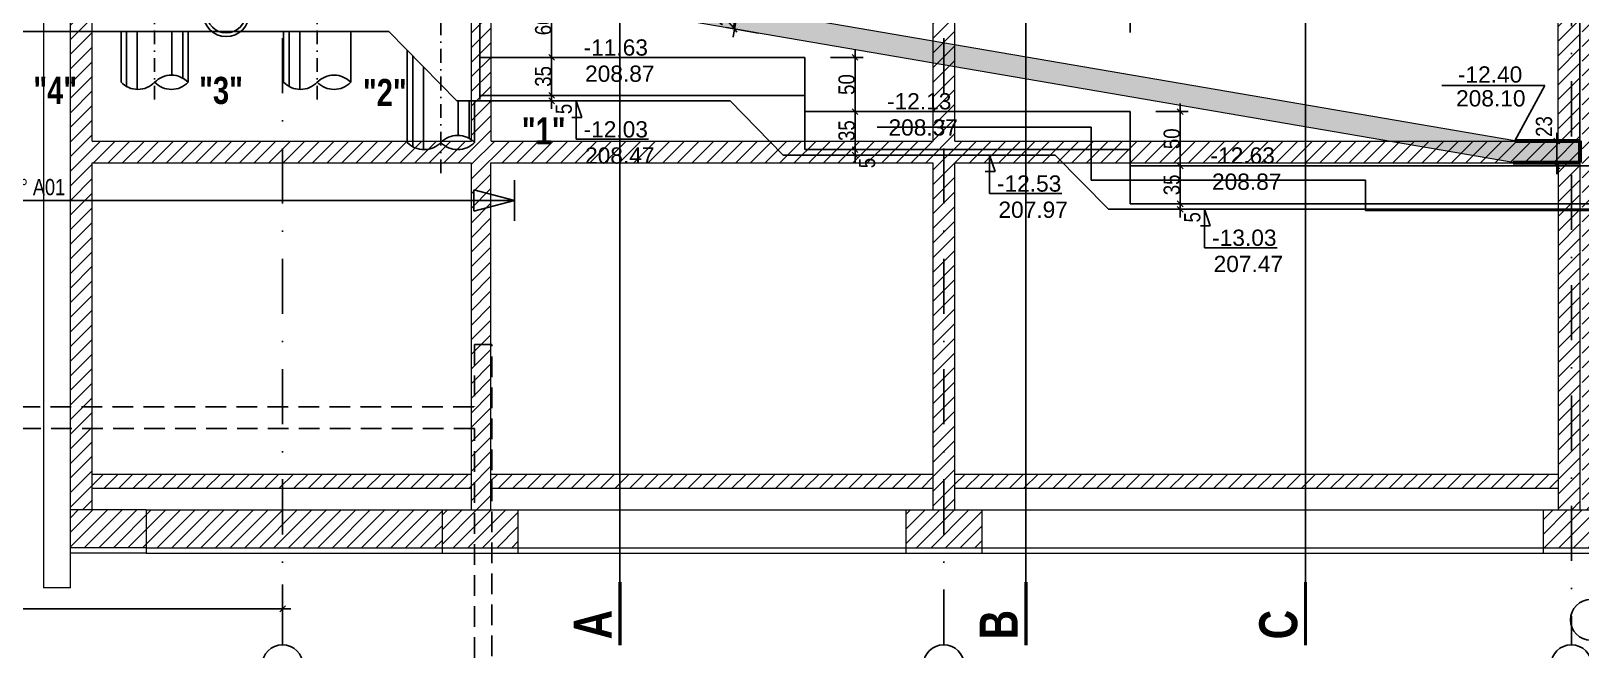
# Model space of a CAD drawing. Header units: millimetres. Extents: x -26249 to 60250, y -21218 to 23336.
# Drawn here: x 13772 to 15202, y 7195 to 7766 of the extents above; entities that cross this region are included whole.
import ezdxf
from ezdxf.enums import TextEntityAlignment as Align

# ---------------------------------------------------------------- set-up
doc = ezdxf.new("R2010")
doc.units = ezdxf.units.MM
doc.linetypes.add('CACHEX2', pattern=[19.05, 12.7, -6.35])
doc.linetypes.add('TIRETPTX2', pattern=[50.8, 25.4, -12.7, 0, -12.7])
for name, color, linetype in [('01-coupe soussol', 253, 'Continuous'), ('01_cote_gen', 4, 'Continuous'), ('01_linteaux', 2, 'Continuous'), ('01_poch_BN', 9, 'Continuous'), ('01_poch_murs', 253, 'Continuous'), ('01_texte', 230, 'Continuous'), ('AA_COTES', 2, 'Continuous')]:
    doc.layers.add(name, color=color, linetype=linetype)
doc.layers.add('01_murs_coup', color=5, linetype='Continuous', lineweight=60)
doc.styles.add('impact', font='impact.ttf')
doc.styles.add('MATTE_TXT', font='arial.ttf')
doc.styles.add('STYLE2', font='ARIALN.TTF')
doc.dimstyles.new('JB50', dxfattribs={"dimscale": 0.1, "dimtxt": 150, "dimasz": 15, "dimexe": 0.1, "dimexo": 0.1, "dimgap": 0.09, "dimtad": 1, "dimdec": 1, "dimdsep": 46, "dimtxsty": 'STYLE2', "dimblk1": 'BOND_G', "dimblk2": 'BOND_D', "dimsah": 1, "dimcen": 1.5, "dimdle": 0.01, "dimse1": 1, "dimse2": 1, "dimclrd": 4, "dimclre": 2, "dimclrt": 6, "dimazin": 2, "dimtfac": 2.333333, "dimtdec": 1, "dimtix": 1, "dimtmove": 2, "dimatfit": 3, "dimldrblk": 'BOND_G', "dimfxl": 1, "dimtolj": 1, "dimtzin": 0, "dimarcsym": 0})
pattern_1 = [(45, (11748.377, 1158.082), (-6.735192, 6.735192), [])]
pattern_2 = [(45, (-13484.1425, 11491.178), (-6.735192, 6.735192), [])]

# ---------------------------------------------------------------- blocks, each defined once
blk = doc.blocks.new('BOND_G')
at = {"layer": 'AA_COTES', "color": 0}
for p, q in [((0, -5), (0, 15)), ((5, 0), (-5, 0)), ((1.77, 1.77), (-1.77, -1.77))]:
    blk.add_line(p, q, dxfattribs=at)
blk = doc.blocks.new('BOND_D')
at = {"layer": 'AA_COTES', "color": 0}
for p, q in [((5, 0), (-5, 0)), ((-1.77, -1.77), (1.77, 1.77)), ((0, 5), (0, -15))]:
    blk.add_line(p, q, dxfattribs=at)
blk = doc.blocks.new('*D2036')
at = {"layer": '01_cote_gen', "color": 4, "lineweight": -2, "transparency": 16777216}
blk.add_line((14252.3, 7799.7), (14252.3, 7742.7), dxfattribs=at)
at = {"layer": 'Defpoints', "color": 0, "transparency": 16777216}
for p in [(14186.1, 7801.2), (14186.1, 7741.2), (14252.3, 7741.2)]:
    blk.add_point(p, dxfattribs=at)
at = {"layer": '01_cote_gen', "color": 4, "lineweight": -2, "transparency": 16777216, "xscale": 1.5, "yscale": 1.5, "zscale": 1.5}
for name, p, rotation in [('BOND_G', (14252.3, 7801.2), 90), ('BOND_D', (14252.3, 7741.2), 270)]:
    blk.add_blockref(name, p, dxfattribs=dict(at, rotation=rotation))
at = {"layer": '01_cote_gen', "color": 6, "transparency": 16777216, "insert": (14244.6, 7771.2), "char_height": 15, "attachment_point": 5, "rotation": 90, "style": 'STYLE2'}
blk.add_mtext('\\A1;60', dxfattribs=at)
blk = doc.blocks.new('*D1945')
at = {"layer": '01_cote_gen', "color": 4, "lineweight": -2, "transparency": 16777216}
blk.add_line((14532.2, 7739.7), (14532.2, 7692.7), dxfattribs=at)
at = {"layer": 'Defpoints', "color": 0, "transparency": 16777216}
for p in [(14477.4, 7741.2), (14520.5, 7691.2), (14532.2, 7691.2)]:
    blk.add_point(p, dxfattribs=at)
at = {"layer": '01_cote_gen', "color": 4, "lineweight": -2, "transparency": 16777216, "xscale": 1.5, "yscale": 1.5, "zscale": 1.5}
for name, p, rotation in [('BOND_G', (14532.2, 7741.2), 90), ('BOND_D', (14532.2, 7691.2), 270)]:
    blk.add_blockref(name, p, dxfattribs=dict(at, rotation=rotation))
at = {"layer": '01_cote_gen', "color": 6, "transparency": 16777216, "insert": (14524.5, 7716.2), "char_height": 15, "attachment_point": 5, "rotation": 90, "style": 'STYLE2'}
blk.add_mtext('\\A1;50', dxfattribs=at)
blk = doc.blocks.new('*D2038')
at = {"layer": '01_cote_gen', "color": 4, "lineweight": -2, "transparency": 16777216}
blk.add_line((14252.3, 7739.7), (14252.3, 7707.7), dxfattribs=at)
at = {"layer": 'Defpoints', "color": 0, "transparency": 16777216}
for p in [(14238.5, 7741.2), (14242.8, 7706.2), (14252.3, 7706.2)]:
    blk.add_point(p, dxfattribs=at)
at = {"layer": '01_cote_gen', "color": 4, "lineweight": -2, "transparency": 16777216, "xscale": 1.5, "yscale": 1.5, "zscale": 1.5}
for name, p, rotation in [('BOND_G', (14252.3, 7741.2), 90), ('BOND_D', (14252.3, 7706.2), 270)]:
    blk.add_blockref(name, p, dxfattribs=dict(at, rotation=rotation))
at = {"layer": '01_cote_gen', "color": 6, "transparency": 16777216, "insert": (14244.6, 7723.7), "char_height": 15, "attachment_point": 5, "rotation": 90, "style": 'STYLE2'}
blk.add_mtext('\\A1;35', dxfattribs=at)
blk = doc.blocks.new('*D2039')
at = {"layer": '01_cote_gen', "color": 4, "lineweight": -2, "transparency": 16777216}
blk.add_line((14252.3, 7702.7), (14252.3, 7704.7), dxfattribs=at)
at = {"layer": 'Defpoints', "color": 0, "transparency": 16777216}
for p in [(14252.3, 7706.2), (14257.6, 7706.2), (14257.6, 7701.2)]:
    blk.add_point(p, dxfattribs=at)
at = {"layer": '01_cote_gen', "color": 4, "lineweight": -2, "transparency": 16777216, "xscale": 1.5, "yscale": 1.5, "zscale": 1.5}
for name, p, rotation in [('BOND_D', (14252.3, 7706.2), 90), ('BOND_G', (14252.3, 7701.2), 270)]:
    blk.add_blockref(name, p, dxfattribs=dict(at, rotation=rotation))
at = {"layer": '01_cote_gen', "color": 6, "transparency": 16777216, "insert": (14263.5, 7693.7), "char_height": 15, "attachment_point": 5, "rotation": 90, "style": 'STYLE2'}
blk.add_mtext('\\A1;5', dxfattribs=at)
blk = doc.blocks.new('*D1946')
at = {"layer": '01_cote_gen', "color": 4, "lineweight": -2, "transparency": 16777216}
blk.add_line((14532.2, 7689.7), (14532.2, 7657.7), dxfattribs=at)
at = {"layer": 'Defpoints', "color": 0, "transparency": 16777216}
for p in [(14518.4, 7691.2), (14522.6, 7656.2), (14532.2, 7656.2)]:
    blk.add_point(p, dxfattribs=at)
at = {"layer": '01_cote_gen', "color": 4, "lineweight": -2, "transparency": 16777216, "xscale": 1.5, "yscale": 1.5, "zscale": 1.5}
for name, p, rotation in [('BOND_G', (14532.2, 7691.2), 90), ('BOND_D', (14532.2, 7656.2), 270)]:
    blk.add_blockref(name, p, dxfattribs=dict(at, rotation=rotation))
at = {"layer": '01_cote_gen', "color": 6, "transparency": 16777216, "insert": (14524.5, 7673.7), "char_height": 15, "attachment_point": 5, "rotation": 90, "style": 'STYLE2'}
blk.add_mtext('\\A1;35', dxfattribs=at)
blk = doc.blocks.new('*D1947')
at = {"layer": '01_cote_gen', "color": 4, "lineweight": -2, "transparency": 16777216}
blk.add_line((14532.2, 7652.7), (14532.2, 7654.7), dxfattribs=at)
at = {"layer": 'Defpoints', "color": 0, "transparency": 16777216}
for p in [(14532.2, 7656.2), (14537.5, 7656.2), (14537.5, 7651.2)]:
    blk.add_point(p, dxfattribs=at)
at = {"layer": '01_cote_gen', "color": 4, "lineweight": -2, "transparency": 16777216, "xscale": 1.5, "yscale": 1.5, "zscale": 1.5}
for name, p, rotation in [('BOND_D', (14532.2, 7656.2), 90), ('BOND_G', (14532.2, 7651.2), 270)]:
    blk.add_blockref(name, p, dxfattribs=dict(at, rotation=rotation))
at = {"layer": '01_cote_gen', "color": 6, "transparency": 16777216, "insert": (14543.4, 7643.8), "char_height": 15, "attachment_point": 5, "rotation": 90, "style": 'STYLE2'}
blk.add_mtext('\\A1;5', dxfattribs=at)
blk = doc.blocks.new('*D1948')
at = {"layer": '01_cote_gen', "color": 4, "lineweight": -2, "transparency": 16777216}
blk.add_line((14832.2, 7689.7), (14832.2, 7642.7), dxfattribs=at)
at = {"layer": 'Defpoints', "color": 0, "transparency": 16777216}
for p in [(14777.4, 7691.2), (14820.5, 7641.2), (14832.2, 7641.2)]:
    blk.add_point(p, dxfattribs=at)
at = {"layer": '01_cote_gen', "color": 4, "lineweight": -2, "transparency": 16777216, "xscale": 1.5, "yscale": 1.5, "zscale": 1.5}
for name, p, rotation in [('BOND_G', (14832.2, 7691.2), 90), ('BOND_D', (14832.2, 7641.2), 270)]:
    blk.add_blockref(name, p, dxfattribs=dict(at, rotation=rotation))
at = {"layer": '01_cote_gen', "color": 6, "transparency": 16777216, "insert": (14824.5, 7666.2), "char_height": 15, "attachment_point": 5, "rotation": 90, "style": 'STYLE2'}
blk.add_mtext('\\A1;50', dxfattribs=at)
blk = doc.blocks.new('*D1949')
at = {"layer": '01_cote_gen', "color": 4, "lineweight": -2, "transparency": 16777216}
blk.add_line((14832.2, 7639.7), (14832.2, 7607.7), dxfattribs=at)
at = {"layer": 'Defpoints', "color": 0, "transparency": 16777216}
for p in [(14818.4, 7641.2), (14822.6, 7606.2), (14832.2, 7606.2)]:
    blk.add_point(p, dxfattribs=at)
at = {"layer": '01_cote_gen', "color": 4, "lineweight": -2, "transparency": 16777216, "xscale": 1.5, "yscale": 1.5, "zscale": 1.5}
for name, p, rotation in [('BOND_G', (14832.2, 7641.2), 90), ('BOND_D', (14832.2, 7606.2), 270)]:
    blk.add_blockref(name, p, dxfattribs=dict(at, rotation=rotation))
at = {"layer": '01_cote_gen', "color": 6, "transparency": 16777216, "insert": (14824.5, 7623.7), "char_height": 15, "attachment_point": 5, "rotation": 90, "style": 'STYLE2'}
blk.add_mtext('\\A1;35', dxfattribs=at)
blk = doc.blocks.new('*D1950')
at = {"layer": '01_cote_gen', "color": 4, "lineweight": -2, "transparency": 16777216}
blk.add_line((14832.2, 7602.7), (14832.2, 7604.7), dxfattribs=at)
at = {"layer": 'Defpoints', "color": 0, "transparency": 16777216}
for p in [(14832.2, 7606.2), (14837.5, 7606.2), (14837.5, 7601.2)]:
    blk.add_point(p, dxfattribs=at)
at = {"layer": '01_cote_gen', "color": 4, "lineweight": -2, "transparency": 16777216, "xscale": 1.5, "yscale": 1.5, "zscale": 1.5}
for name, p, rotation in [('BOND_D', (14832.2, 7606.2), 90), ('BOND_G', (14832.2, 7601.2), 270)]:
    blk.add_blockref(name, p, dxfattribs=dict(at, rotation=rotation))
at = {"layer": '01_cote_gen', "color": 6, "transparency": 16777216, "insert": (14843.4, 7593.8), "char_height": 15, "attachment_point": 5, "rotation": 90, "style": 'STYLE2'}
blk.add_mtext('\\A1;5', dxfattribs=at)
blk = doc.blocks.new('*D1951')
at = {"layer": '01_cote_gen', "color": 4, "lineweight": -2, "transparency": 16777216}
blk.add_line((14005.6, 7903.6), (14184.6, 7903.6), dxfattribs=at)
at = {"layer": 'Defpoints', "color": 0, "transparency": 16777216}
for p in [(14186.1, 7903.6), (14186.1, 7766), (14004.1, 7648.7)]:
    blk.add_point(p, dxfattribs=at)
at = {"layer": '01_cote_gen', "color": 4, "lineweight": -2, "transparency": 16777216, "xscale": 1.5, "yscale": 1.5, "zscale": 1.5, "rotation": 180}
blk.add_blockref('BOND_G', (14004.1, 7903.6), dxfattribs=at)
at = {"layer": '01_cote_gen', "color": 4, "lineweight": -2, "transparency": 16777216, "xscale": 1.5, "yscale": 1.5, "zscale": 1.5}
blk.add_blockref('BOND_D', (14186.1, 7903.6), dxfattribs=at)
at = {"layer": '01_cote_gen', "color": 6, "transparency": 16777216, "insert": (14095.1, 7911.3), "char_height": 15, "attachment_point": 5, "style": 'STYLE2'}
blk.add_mtext('\\A1;182', dxfattribs=at)
blk = doc.blocks.new('*D1953')
at = {"layer": '01_cote_gen', "color": 4, "lineweight": -2, "transparency": 16777216}
blk.add_line((14487.6, 7842.9), (14784.6, 7842.9), dxfattribs=at)
at = {"layer": 'Defpoints', "color": 0, "transparency": 16777216}
for p in [(14486.1, 7850.6), (14786.1, 7842.9), (14786.1, 7716.2)]:
    blk.add_point(p, dxfattribs=at)
at = {"layer": '01_cote_gen', "color": 4, "lineweight": -2, "transparency": 16777216, "xscale": 1.5, "yscale": 1.5, "zscale": 1.5, "rotation": 180}
blk.add_blockref('BOND_G', (14486.1, 7842.9), dxfattribs=at)
at = {"layer": '01_cote_gen', "color": 4, "lineweight": -2, "transparency": 16777216, "xscale": 1.5, "yscale": 1.5, "zscale": 1.5}
blk.add_blockref('BOND_D', (14786.1, 7842.9), dxfattribs=at)
at = {"layer": '01_cote_gen', "color": 6, "transparency": 16777216, "insert": (14636.1, 7850.6), "char_height": 15, "attachment_point": 5, "style": 'STYLE2'}
blk.add_mtext('\\A1;300', dxfattribs=at)
blk = doc.blocks.new('*D1954')
at = {"layer": '01_cote_gen', "color": 4, "lineweight": -2, "transparency": 16777216}
blk.add_line((14787.6, 7786.7), (15684.6, 7786.7), dxfattribs=at)
at = {"layer": 'Defpoints', "color": 0, "transparency": 16777216}
for p in [(15686.1, 7786.7), (14786.1, 7609.9), (15686.1, 7609.9)]:
    blk.add_point(p, dxfattribs=at)
at = {"layer": '01_cote_gen', "color": 4, "lineweight": -2, "transparency": 16777216, "xscale": 1.5, "yscale": 1.5, "zscale": 1.5, "rotation": 180}
blk.add_blockref('BOND_G', (14786.1, 7786.7), dxfattribs=at)
at = {"layer": '01_cote_gen', "color": 4, "lineweight": -2, "transparency": 16777216, "xscale": 1.5, "yscale": 1.5, "zscale": 1.5}
blk.add_blockref('BOND_D', (15686.1, 7786.7), dxfattribs=at)
at = {"layer": '01_cote_gen', "color": 6, "transparency": 16777216, "insert": (15256, 7794.4), "char_height": 15, "attachment_point": 5, "style": 'STYLE2'}
blk.add_mtext('\\A1;900', dxfattribs=at)
blk = doc.blocks.new('*D2059')
at = {"layer": '01_cote_gen', "color": 4, "lineweight": -2, "transparency": 16777216}
blk.add_line((15179.7, 7662.7), (15179.7, 7642.7), dxfattribs=at)
at = {"layer": 'Defpoints', "color": 0, "transparency": 16777216}
for p in [(15180.3, 7664.2), (15179.7, 7641.2), (15180.3, 7641.2)]:
    blk.add_point(p, dxfattribs=at)
at = {"layer": '01_cote_gen', "color": 4, "lineweight": -2, "transparency": 16777216, "xscale": 1.5, "yscale": 1.5, "zscale": 1.5}
for name, p, rotation in [('BOND_G', (15179.7, 7664.2), 90), ('BOND_D', (15179.7, 7641.2), 270)]:
    blk.add_blockref(name, p, dxfattribs=dict(at, rotation=rotation))
at = {"layer": '01_cote_gen', "color": 6, "transparency": 16777216, "insert": (15167.9, 7677.5), "char_height": 15, "attachment_point": 5, "rotation": 90, "style": 'STYLE2'}
blk.add_mtext('\\A1;23', dxfattribs=at)
blk = doc.blocks.new('*D2109')
at = {"layer": '01_cote_gen', "color": 4, "lineweight": -2, "transparency": 16777216}
blk.add_line((14421.3, 7768.9), (14424.2, 7785.6), dxfattribs=at)
at = {"layer": 'Defpoints', "color": 0, "transparency": 16777216}
for p in [(14411.6, 7789.3), (14424.4, 7787.1), (14408.2, 7769.6)]:
    blk.add_point(p, dxfattribs=at)
at = {"layer": '01_cote_gen', "color": 4, "lineweight": -2, "transparency": 16777216, "xscale": 1.5, "yscale": 1.5, "zscale": 1.5}
for name, p, rotation in [('BOND_D', (14424.4, 7787.1), 80.26710750125753), ('BOND_G', (14421.1, 7767.4), 260.2671075012576)]:
    blk.add_blockref(name, p, dxfattribs=dict(at, rotation=rotation))
at = {"layer": '01_cote_gen', "color": 6, "transparency": 16777216, "insert": (14415.2, 7778.5), "char_height": 15, "attachment_point": 5, "rotation": 80.2671, "style": 'STYLE2'}
blk.add_mtext('\\A1;20', dxfattribs=at)
blk = doc.blocks.new('*D2114')
at = {"layer": '01_cote_gen', "color": 4, "lineweight": -2, "transparency": 16777216}
blk.add_line((14002.6, 7232.9), (13455.6, 7232.9), dxfattribs=at)
at = {"layer": 'Defpoints', "color": 0, "transparency": 16777216}
for p in [(13454.1, 7249.8), (14004.1, 7246.6), (13454.1, 7232.9)]:
    blk.add_point(p, dxfattribs=at)
at = {"layer": '01_cote_gen', "color": 4, "lineweight": -2, "transparency": 16777216, "xscale": 1.5, "yscale": 1.5, "zscale": 1.5, "rotation": 180}
blk.add_blockref('BOND_D', (13454.1, 7232.9), dxfattribs=at)
at = {"layer": '01_cote_gen', "color": 4, "lineweight": -2, "transparency": 16777216, "xscale": 1.5, "yscale": 1.5, "zscale": 1.5}
blk.add_blockref('BOND_G', (14004.1, 7232.9), dxfattribs=at)
at = {"layer": '01_cote_gen', "color": 6, "transparency": 16777216, "insert": (13729.1, 7240.6), "char_height": 15, "attachment_point": 5, "style": 'STYLE2'}
blk.add_mtext('\\A1;550', dxfattribs=at)

msp = doc.modelspace()

# ---------------------------------------------------------------- hatches: boundary and pattern name
at = {"layer": '01-coupe soussol'}
h = msp.add_hatch(dxfattribs=at)
h.set_pattern_fill('ANSI31', color=256, scale=3)
h.set_pattern_definition(pattern_1)
h.paths.add_polyline_path([(15200.978, 8310.174), (15184.978, 8310.174), (15184.978, 8252.148), (14622.978, 8252.148), (14622.978, 8310.174), (14604.978, 8310.174), (14604.978, 8252.148), (13828.381, 8252.148), (13828.381, 8310.174), (13808.381, 8310.174), (13808.381, 7964.148), (13808.381, 7324.148), (13828.381, 7324.148), (13828.381, 7644.148), (14178.055, 7644.148), (14178.055, 7324.148), (14196.055, 7324.148), (14196.055, 7644.148), (14604.055, 7644.148), (14604.055, 7324.148), (14624.055, 7324.148), (14624.055, 7644.148), (15180.978, 7644.148), (15180.978, 7324.148), (15200.978, 7324.148), (15200.978, 7664.148), (15200.978, 7964.148)])
h.paths.add_polyline_path([(14196.381, 8229.148), (14604.978, 8229.148), (14604.978, 7964.148), (14196.381, 7964.148)], flags=16)
h.paths.add_polyline_path([(14178.381, 8229.148), (14178.381, 7964.148), (13828.381, 7964.148), (13828.381, 8229.148)], flags=16)
h.paths.add_polyline_path([(14196.381, 7944.148), (14604.381, 7944.148), (14604.381, 7664.148), (14196.381, 7664.148)], flags=16)
h.paths.add_polyline_path([(14178.381, 7944.148), (14178.381, 7664.148), (13828.381, 7664.148), (13828.381, 7944.148)], flags=16)
h.paths.add_polyline_path([(14622.978, 8229.148), (15184.978, 8229.148), (15184.978, 7964.148), (14622.978, 7964.148)], flags=16)
h.paths.add_polyline_path([(14624.381, 7944.148), (15180.978, 7944.148), (15180.978, 7664.148), (14624.381, 7664.148)], flags=16)
h = msp.add_hatch(dxfattribs=at)
h.set_pattern_fill('ANSI31', color=256, scale=3)
h.set_pattern_definition(pattern_1)
h.paths.add_polyline_path([(14178.055, 7357.148), (13828.381, 7357.148), (13828.381, 7344.148), (14178.055, 7344.148)])
h.paths.add_polyline_path([(14604.055, 7357.148), (14196.055, 7357.148), (14196.055, 7344.148), (14604.055, 7344.148)])
h.paths.add_polyline_path([(15180.978, 7357.148), (14624.055, 7357.148), (14624.055, 7344.148), (15180.978, 7344.148)])
h.paths.add_polyline_path([(15779.845, 7357.148), (15222.978, 7357.148), (15222.978, 7344.148), (15779.845, 7344.148)], flags=17)
h.paths.add_polyline_path([(18803.574, 7357.148), (18803.574, 7957.148), (18803.574, 7993.091), (18787.574, 7993.091), (18787.574, 7957.148), (18054.574, 7957.148), (18054.574, 7993.091), (18036.574, 7993.091), (18036.574, 7957.148), (17435.574, 7957.148), (17435.574, 7993.091), (17419.574, 7993.091), (17419.574, 7952.148), (17111.574, 7952.148), (17111.574, 8018.837), (17091.574, 8018.837), (17091.574, 7952.148), (16623.574, 7952.148), (16623.574, 7993.091), (16605.574, 7993.091), (16605.574, 7964.148), (16079.978, 7964.148), (16079.978, 8002.279), (16059.978, 8002.279), (16059.978, 7964.148), (15799.978, 7964.148), (15799.978, 8229.148), (16019.446, 8229.148), (16019.446, 8252.148), (15799.978, 8252.148), (15799.978, 8310.174), (15779.978, 8310.174), (15779.978, 8252.148), (15218.978, 8252.148), (15218.978, 8310.174), (15202.978, 8310.174), (15202.978, 7664.148), (15202.978, 7324.148), (15222.978, 7324.148), (15222.978, 7644.148), (15779.845, 7644.148), (15779.845, 7324.148), (15799.845, 7324.148), (15799.845, 7644.148), (16059.574, 7644.148), (16059.574, 7357.148), (15799.845, 7357.148), (15799.845, 7344.148), (16059.574, 7344.148), (16059.574, 7024.148), (16079.574, 7024.148), (16079.574, 7337.148), (16605.574, 7337.148), (16605.574, 7044.148), (16625.574, 7044.148), (16625.574, 7337.148), (17139.574, 7337.148), (17139.574, 7024.148), (17159.574, 7024.148), (17159.574, 7337.148), (17419.575, 7337.148), (17419.575, 7024.148), (17439.575, 7024.148), (17439.575, 7337.148), (18028.584, 7337.148), (18028.584, 7024.148), (18053.584, 7024.148), (18053.584, 7337.148), (18783.574, 7337.148), (18783.574, 7024.148), (18803.574, 7024.148), (18803.574, 7337.148)])
h.paths.add_polyline_path([(16079.574, 7357.148), (16079.574, 7644.148), (16605.574, 7644.148), (16605.574, 7357.148)], flags=16)
h.paths.add_polyline_path([(15799.574, 7664.148), (15799.574, 7944.148), (16059.574, 7944.148), (16059.574, 7664.148)], flags=16)
h.paths.add_polyline_path([(16079.574, 7664.148), (16079.574, 7944.148), (16605.574, 7944.148), (16605.574, 7664.148)], flags=16)
h.paths.add_polyline_path([(15779.574, 7664.148), (15222.978, 7664.148), (15222.978, 7944.148), (15779.574, 7944.148)], flags=16)
h.paths.add_polyline_path([(15779.978, 7964.148), (15218.978, 7964.148), (15218.978, 8229.148), (15779.978, 8229.148)], flags=16)
h.paths.add_polyline_path([(16625.574, 7357.148), (16625.574, 7644.148), (17139.574, 7644.148), (17139.574, 7357.148)], flags=16)
h.paths.add_polyline_path([(16625.574, 7664.148), (16625.574, 7932.148), (17139.574, 7932.148), (17139.574, 7664.148)], flags=16)
h.paths.add_polyline_path([(17159.574, 7357.148), (17159.574, 7644.148), (17419.575, 7644.148), (17419.575, 7357.148)], flags=16)
h.paths.add_polyline_path([(17159.574, 7664.148), (17159.574, 7932.148), (17419.574, 7932.148), (17419.574, 7664.148)], flags=16)
h.paths.add_polyline_path([(17439.575, 7357.148), (17439.575, 7652.148), (18033.584, 7652.148), (18033.584, 7357.148)], flags=16)
h.paths.add_polyline_path([(17439.574, 7675.148), (17439.574, 7937.148), (18035.574, 7937.148), (18035.574, 7675.148)], flags=16)
h.paths.add_polyline_path([(18053.584, 7357.148), (18053.584, 7652.148), (18613.574, 7652.148), (18613.574, 7357.148)], flags=16)
h.paths.add_polyline_path([(18053.886, 7675.148), (18053.886, 7937.148), (18787.574, 7937.148), (18787.574, 7675.148)], flags=16)
h.paths.add_polyline_path([(18633.574, 7357.148), (18633.574, 7652.148), (18783.574, 7652.148), (18783.574, 7357.148)], flags=16)
h.paths.add_polyline_path([(16129.574, 7024.148), (16059.574, 7024.148), (16059.574, 6989.148), (16129.574, 6989.148)])
h.paths.add_polyline_path([(16640.574, 7024.148), (16590.574, 7024.148), (16590.574, 6994.148), (16640.574, 6994.148)])
h.paths.add_polyline_path([(16625.574, 7044.148), (16605.574, 7044.148), (16605.574, 7024.148), (16625.574, 7024.148)], flags=17)
at = {"layer": '01-coupe soussol', "lineweight": 5}
h = msp.add_hatch(dxfattribs=at)
h.set_pattern_fill('ANSI31', color=256, scale=3)
h.set_pattern_definition(pattern_2)
h.paths.add_polyline_path([(13878.38, 7324.148), (13808.381, 7324.148), (13808.381, 7289.148), (13878.38, 7289.148)])
h.paths.add_polyline_path([(14151.184, 7324.148), (13878.38, 7324.148), (13878.38, 7289.148), (14151.184, 7289.148)])
at = {"layer": '01-coupe soussol'}
h = msp.add_hatch(dxfattribs=at)
h.set_pattern_fill('ANSI31', color=256, scale=3)
h.set_pattern_definition(pattern_1)
h.paths.add_polyline_path([(14221.184, 7324.148), (14151.184, 7324.148), (14151.184, 7289.148), (14221.184, 7289.148)])
h.paths.add_polyline_path([(15824.974, 7324.148), (15754.974, 7324.148), (15754.974, 7289.148), (15824.974, 7289.148)])
at = {"layer": '01-coupe soussol', "lineweight": 5}
h = msp.add_hatch(dxfattribs=at)
h.set_pattern_fill('ANSI31', color=256, scale=3)
h.set_pattern_definition(pattern_2)
h.paths.add_polyline_path([(15236.978, 7324.148), (15166.978, 7324.148), (15166.978, 7289.148), (15236.978, 7289.148)])
h.paths.add_polyline_path([(14649.184, 7324.148), (14579.184, 7324.148), (14579.184, 7289.148), (14649.184, 7289.148)])
at = {"layer": '01_poch_BN'}
h = msp.add_hatch(color=256, dxfattribs=at)
h.dxf.hatch_style = 1
h.paths.add_polyline_path([(13392.019, 7964.195), (13198.055, 7964.195), (13198.055, 7951.195), (13390.912, 7951.195), (13436.321, 7943.406), (13436.321, 7936.304), (15139.289, 7644.204), (15200.94, 7644.204), (15200.94, 7664.204), (15140.991, 7664.204)])

# ---------------------------------------------------------------- linework, layer by layer
at = {"color": 5, "elevation": 517158665.099, "flags": 128}
for points in [[(14750.174, 7677.004), (14552.504, 7677.004)], [(14750.174, 7677.004), (14750.174, 7627.904)], [(15003.108, 7627.904), (14750.174, 7627.904)], [(15003.108, 7627.904), (15003.108, 7600.204)], [(15715.212, 7600.204), (15003.108, 7600.204)]]:
    msp.add_lwpolyline(points, dxfattribs=at)
at = {"layer": '01-coupe soussol', "lineweight": 5}
for p, q in [((13808.381, 7252.352), (13808.381, 7964.148)), ((15200.978, 7664.148), (15200.978, 7964.148)), ((13828.381, 7664.148), (13828.381, 7944.148)), ((14178.381, 7664.148), (14178.381, 7944.148)), ((14196.381, 7664.148), (14196.381, 7944.148)), ((14604.381, 7664.148), (14604.381, 7944.148)), ((14624.381, 7664.148), (14624.381, 7944.148)), ((15180.978, 7664.148), (15180.978, 7944.148)), ((13783.381, 7854.148), (13783.381, 7252.352)), ((13828.381, 7664.148), (14178.381, 7664.148)), ((14196.381, 7664.148), (14604.381, 7664.148)), ((14624.381, 7664.148), (15180.978, 7664.148)), ((15200.978, 7664.148), (15200.978, 7324.148)), ((13828.381, 7644.148), (14178.055, 7644.148)), ((13828.381, 7324.148), (13828.381, 7644.148)), ((14178.055, 7644.148), (14178.055, 7324.148)), ((14196.055, 7644.148), (14604.055, 7644.148)), ((14196.055, 7644.148), (14196.055, 7324.148)), ((14604.055, 7644.148), (14604.055, 7324.148)), ((14624.055, 7644.148), (15180.978, 7644.148)), ((14624.055, 7644.148), (14624.055, 7324.148)), ((15180.978, 7644.148), (15180.978, 7324.148)), ((13828.381, 7357.148), (14178.055, 7357.148)), ((14196.055, 7357.148), (14604.055, 7357.148)), ((14624.055, 7357.148), (15180.978, 7357.148)), ((13828.381, 7344.148), (14178.055, 7344.148)), ((14196.055, 7344.148), (14604.055, 7344.148)), ((14624.055, 7344.148), (15180.978, 7344.148)), ((13878.38, 7324.148), (13808.381, 7324.148)), ((13878.38, 7324.148), (14151.184, 7324.148)), ((13878.38, 7324.148), (13878.38, 7284.148)), ((14151.184, 7324.148), (14221.184, 7324.148)), ((14151.184, 7324.148), (14151.184, 7284.148)), ((14221.184, 7324.148), (14221.184, 7284.148)), ((14221.184, 7324.148), (14579.184, 7324.148)), ((14579.184, 7324.148), (14649.184, 7324.148)), ((14579.184, 7324.148), (14579.184, 7284.148)), ((14649.184, 7324.148), (14649.184, 7284.148)), ((14649.184, 7324.148), (15166.978, 7324.148)), ((15166.978, 7324.148), (15236.978, 7324.148)), ((15166.978, 7324.148), (15166.978, 7284.148)), ((13878.38, 7289.148), (13808.381, 7289.148)), ((13878.38, 7284.148), (13808.381, 7284.148)), ((13878.38, 7289.148), (14151.184, 7289.148)), ((13878.38, 7284.148), (14151.184, 7284.148)), ((14151.184, 7289.148), (14221.184, 7289.148)), ((14151.184, 7284.148), (14221.184, 7284.148)), ((14221.184, 7289.148), (14579.184, 7289.148)), ((14221.184, 7284.148), (14579.184, 7284.148)), ((14579.184, 7289.148), (14649.184, 7289.148)), ((14579.184, 7284.148), (14649.184, 7284.148)), ((14649.184, 7289.148), (15166.978, 7289.148)), ((14649.184, 7284.148), (15166.978, 7284.148)), ((15166.978, 7289.148), (15236.978, 7289.148)), ((15166.978, 7284.148), (15236.978, 7284.148)), ((13808.381, 7252.352), (13783.381, 7252.352))]:
    msp.add_line(p, q, dxfattribs=at)
at = {"layer": '01_linteaux', "linetype": 'TIRETPTX2', "ltscale": 2}
for p, q in [((14004.055, 7199.746), (14004.055, 8634.48)), ((14614.055, 7199.746), (14614.055, 8634.48)), ((15193.055, 8634.48), (15193.055, 7632.984)), ((15193.055, 7632.984), (15193.053, 7199.746))]:
    msp.add_line(p, q, dxfattribs=at)
at = {"layer": '01_linteaux', "linetype": 'TIRETPTX2', "ltscale": 0.5}
for p, q in [((13886.055, 7702.268), (13886.055, 8618.975)), ((14036.055, 7702.268), (14036.055, 8618.975)), ((14150.131, 7634.353), (14150.131, 8618.975)), ((14186.055, 7702.268), (14186.055, 8618.975))]:
    msp.add_line(p, q, dxfattribs=at)
at = {"layer": '01_linteaux'}
for p, q in [((15200.94, 7987.203), (15200.94, 7664.204)), ((14186.055, 7801.195), (14186.055, 7741.159)), ((13716.117, 7765.031), (14102.03, 7765.031)), ((13855.055, 7718.264), (13855.055, 7765.031)), ((13917.055, 7718.264), (13917.055, 7765.031)), ((14005.055, 7718.264), (14005.055, 7765.031)), ((14067.055, 7718.264), (14067.055, 7765.031)), ((14102.03, 7765.031), (14164.839, 7701.159)), ((14119.131, 7662.788), (14119.131, 7747.64)), ((14186.055, 7706.159), (14186.055, 7741.159)), ((14486.055, 7741.159), (14186.055, 7741.159)), ((14486.055, 7741.159), (14486.055, 7691.202)), ((14416.929, 7701.159), (14164.839, 7701.159)), ((14181.131, 7662.788), (14181.131, 7701.159)), ((14486.055, 7706.159), (14186.055, 7706.159)), ((14416.929, 7701.159), (14466.055, 7651.202)), ((14786.055, 7691.202), (14486.055, 7691.202)), ((14486.055, 7691.202), (14486.055, 7656.202)), ((14786.055, 7691.202), (14786.055, 7656.202)), ((14716.929, 7651.202), (14466.055, 7651.202)), ((14786.055, 7656.202), (14486.055, 7656.202)), ((14716.929, 7651.202), (14766.055, 7601.245)), ((14786.055, 7656.202), (14786.055, 7641.245)), ((14786.055, 7641.245), (14786.055, 7606.245)), ((14786.055, 7641.245), (15686.055, 7641.096)), ((15611.969, 7601.096), (14766.055, 7601.245)), ((14786.055, 7606.245), (15686.055, 7606.096))]:
    msp.add_line(p, q, dxfattribs=at)
at = {"layer": '01_linteaux', "linetype": 'CACHEX2', "ltscale": 1.5}
for p, q in [((14181.131, 7476.398), (14197.131, 7476.398)), ((14181.131, 7476.398), (14181.131, 7419.122)), ((14197.131, 6989.121), (14197.131, 7476.398)), ((14180.625, 7419.122), (13198.055, 7419.122)), ((14181.131, 7399.122), (13198.055, 7399.122)), ((14181.131, 6959.121), (14181.131, 7399.122))]:
    msp.add_line(p, q, dxfattribs=at)
at = {"layer": '01_linteaux'}
for centre, start, end in [((13901.555, 7703.195), 44.193871, 135.806129), ((14051.555, 7703.195), 44.193871, 135.806129), ((13870.555, 7733.334), 224.193871, 315.806129), ((13901.555, 7733.334), 224.193871, 315.806129), ((14020.555, 7733.334), 224.193871, 315.806129), ((14051.555, 7733.334), 224.193871, 315.806129), ((14165.631, 7647.718), 44.193871, 135.806129), ((14134.631, 7677.858), 224.193871, 315.806129), ((14165.631, 7677.858), 224.193871, 315.806129)]:
    msp.add_arc(centre, 21.618, start, end, dxfattribs=at)
at = {"layer": '01_murs_coup', "linetype": 'Continuous', "lineweight": 5}
for p, q in [((15140.991, 7664.204), (13392.019, 7964.195)), ((15139.289, 7644.204), (13436.321, 7936.304))]:
    msp.add_line(p, q, dxfattribs=at)
at = {"layer": '01_murs_coup'}
for p, q in [((15140.991, 7664.204), (15200.94, 7664.204)), ((15200.94, 7664.204), (15200.94, 7644.204)), ((15139.289, 7644.204), (15200.94, 7644.204))]:
    msp.add_line(p, q, dxfattribs=at)
at = {"layer": '01_poch_murs'}
for p, q in [((14315.335, 8532.731), (14315.335, 7257.562)), ((14689.875, 8532.731), (14689.875, 7257.562)), ((14947.82, 8532.731), (14947.82, 7257.562)), ((13860.055, 7714.437), (13860.055, 7765.031)), ((13870.055, 7711.722), (13870.055, 7765.031)), ((13902.055, 7765.031), (13902.055, 7724.807)), ((13912.055, 7765.031), (13912.055, 7722.092)), ((14010.055, 7714.437), (14010.055, 7765.031)), ((14020.055, 7711.722), (14020.055, 7765.031)), ((14252.055, 7765.031), (14252.055, 7724.807)), ((14124.131, 7658.961), (14124.131, 7742.556)), ((14134.131, 7656.245), (14134.131, 7732.387)), ((14166.131, 7701.159), (14166.131, 7669.331)), ((14176.131, 7701.159), (14176.131, 7666.615))]:
    msp.add_line(p, q, dxfattribs=at)
at = {"layer": '01_texte'}
for p, q in [((15073.54, 7715.338), (15168.594, 7715.338)), ((15168.594, 7715.338), (15140.991, 7664.204)), ((14274.815, 7701.159), (14274.815, 7665.711)), ((14274.815, 7701.159), (14280.087, 7685.84)), ((14280.087, 7685.84), (14270.972, 7685.84)), ((14274.815, 7665.711), (14341.616, 7665.711)), ((14656.186, 7651.202), (14656.186, 7615.754)), ((14656.186, 7651.202), (14661.458, 7635.883)), ((14218.021, 7628.186), (14218.021, 7590.51)), ((14661.458, 7635.883), (14652.344, 7635.883)), ((13257.861, 7609.348), (14218.021, 7609.348)), ((14218.021, 7609.348), (14180.641, 7619.123)), ((14180.641, 7619.123), (14180.641, 7609.348)), ((14218.021, 7609.348), (14180.641, 7599.574)), ((14180.641, 7599.574), (14180.641, 7609.348)), ((14656.186, 7615.754), (14722.987, 7615.754)), ((14854.715, 7601.245), (14859.987, 7585.925)), ((14854.715, 7601.245), (14854.715, 7565.797)), ((14859.987, 7585.925), (14850.872, 7585.925)), ((14854.715, 7565.797), (14921.516, 7565.797))]:
    msp.add_line(p, q, dxfattribs=at)
at = {"layer": '01_texte', "const_width": 3}
for points in [[(14315.335, 7257.562), (14315.335, 7199.061)], [(14689.875, 7257.562), (14689.875, 7199.061)], [(14947.82, 7257.562), (14947.82, 7199.061)]]:
    msp.add_lwpolyline(points, dxfattribs=at)
at = {"layer": '01_texte'}
for centre, radius in [((13952.169, 7781.877), 21.397), ((13952.169, 7781.877), 18.157), ((15211.055, 7222.747), 18.806), ((14004.056, 7180.941), 18.806), ((14614.056, 7180.941), 18.806), ((15193.055, 7180.941), 18.806)]:
    msp.add_circle(centre, radius, dxfattribs=at)

# ---------------------------------------------------------------- texts
at = {"layer": '01_texte', "style": 'MATTE_TXT'}
for s, p in [('-11.63', (14281.756, 7742.841)), ('208.87 ', (14283.135, 7718.71)), ('-12.40', (15088.364, 7717.972)), ('-12.13', (14561.712, 7693.249)), ('208.10', (15086.696, 7695.986)), ('-12.03', (14281.756, 7667.394)), ('208.37', (14563.091, 7669.118)), ('208.47', (14283.135, 7643.262)), ('-12.63', (14860.132, 7643.292)), ('-12.53', (14663.127, 7617.436)), ('208.87', (14861.511, 7619.161)), ('207.97', (14664.506, 7593.305)), ('-13.03', (14861.656, 7567.479)), ('207.47', (14863.035, 7543.348))]:
    msp.add_text(s, height=15, dxfattribs=at).set_placement(p)
at = {"layer": '01_texte', "style": 'impact'}
for s, height, rotation, p in [('"4"', 25, 0, (13794.359, 7690.804)), ('"3"', 25, 0, (13947.328, 7690.804)), ('"2"', 25, 0, (14098.4, 7688.826)), ('"1"', 25, 0, (14244.994, 7653.479)), ('A', 35, 90, (14318.188, 7218.265)), ('B', 35, 90, (14692.727, 7218.265)), ('C', 35, 90, (14950.673, 7218.265))]:
    msp.add_text(s, height=height, rotation=rotation, dxfattribs=at).set_placement(p, align=Align.BOTTOM_CENTER)
at = {"layer": '01_texte', "style": 'MATTE_TXT', "width": 0.8}
msp.add_text('VOIR PLAN N° A01', height=15, dxfattribs=at).set_placement((13729.855, 7609.657), align=Align.BOTTOM_CENTER)

# ---------------------------------------------------------------- dimensions: what is measured, and where the dimension line sits
at = {"layer": '01_cote_gen'}
for base, p1, p2, picture, middle in [((14186.055, 7903.635), (14004.055, 7648.707), (14186.055, 7766.037), '*D1951', (14095.055, 7911.302)), ((14786.055, 7842.927), (14486.055, 7850.555), (14786.055, 7716.208), '*D1953', (14636.055, 7850.595)), ((13454.055, 7232.922), (14004.055, 7246.592), (13454.055, 7249.803), '*D2114', (13729.055, 7240.59))]:
    dim = msp.add_linear_dim(base=base, p1=p1, p2=p2, dimstyle='JB50', dxfattribs=at)
    dim.commit()
    dim.dimension.update_dxf_attribs({"geometry": picture, "text_midpoint": middle})
for base, p1, p2, picture, middle in [((14252.315, 7741.159), (14186.055, 7801.195), (14186.055, 7741.159), '*D2036', (14244.647, 7771.177)), ((14252.315, 7706.159), (14238.501, 7741.159), (14242.751, 7706.159), '*D2038', (14244.647, 7723.659)), ((14532.212, 7691.202), (14477.398, 7741.159), (14520.483, 7691.202), '*D1945', (14524.544, 7716.181)), ((14532.212, 7656.202), (14518.397, 7691.202), (14522.648, 7656.202), '*D1946', (14524.544, 7673.702)), ((14832.212, 7641.245), (14777.398, 7691.202), (14820.483, 7641.245), '*D1948', (14824.544, 7666.224)), ((14832.212, 7606.245), (14818.397, 7641.245), (14822.648, 7606.245), '*D1949', (14824.544, 7623.745))]:
    dim = msp.add_linear_dim(base=base, p1=p1, p2=p2, angle=90, dimstyle='JB50', dxfattribs=at)
    dim.commit()
    dim.dimension.update_dxf_attribs({"geometry": picture, "text_midpoint": middle})
dim = msp.add_aligned_dim(p1=(14408.193, 7769.604), p2=(14411.574, 7789.316), distance=-13.055, dimstyle='JB50', dxfattribs=at)
dim.commit()
dim.dimension.update_dxf_attribs({"geometry": '*D2109', "text_midpoint": (14415.194, 7778.55)})
dim = msp.add_linear_dim(base=(15686.055, 7786.689), p1=(14786.055, 7609.863), p2=(15686.055, 7609.863), dimstyle='JB50', dxfattribs=at)
dim.commit()
dim.dimension.update_dxf_attribs({"geometry": '*D1954', "text_midpoint": (15255.962, 7794.357), "dimtype": 160})
for base, p1, p2, picture, middle in [((14252.315, 7706.159), (14257.585, 7701.159), (14257.585, 7706.159), '*D2039', (14263.524, 7693.711)), ((14532.212, 7656.202), (14537.481, 7651.202), (14537.481, 7656.202), '*D1947', (14543.42, 7643.753)), ((14832.212, 7606.245), (14837.481, 7601.245), (14837.481, 7606.245), '*D1950', (14843.42, 7593.796))]:
    dim = msp.add_linear_dim(base=base, p1=p1, p2=p2, angle=90, dimstyle='JB50', dxfattribs=at)
    dim.commit()
    dim.dimension.update_dxf_attribs({"geometry": picture, "text_midpoint": middle, "dimtype": 160})
dim = msp.add_linear_dim(base=(15179.705, 7641.18), p1=(15180.29, 7664.204), p2=(15180.286, 7641.18), angle=90, text='23', dimstyle='JB50', dxfattribs=at)
dim.commit()
dim.dimension.update_dxf_attribs({"geometry": '*D2059', "text_midpoint": (15167.945, 7677.548), "dimtype": 160})

doc.saveas('drawing.dxf')
